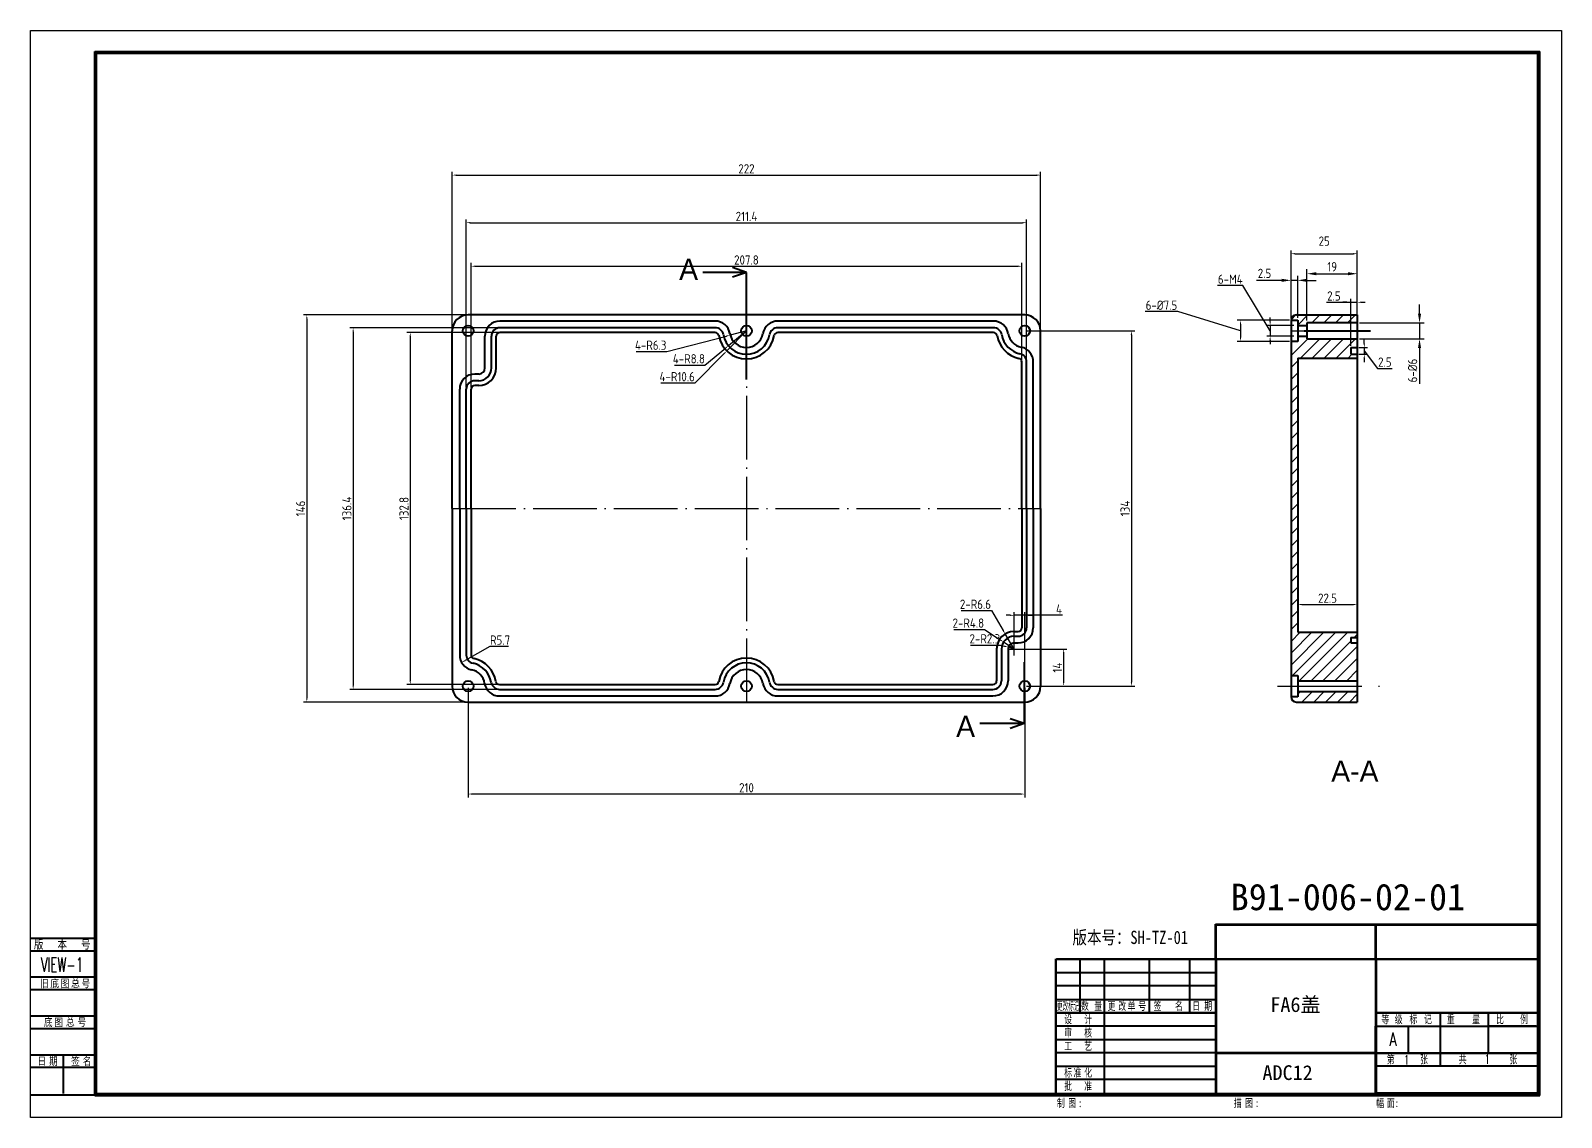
# Model space of a CAD drawing. Extents: x 1271 to 2769, y -829 to 446.
# Drawn here: x 1271 to 1849, y -26 to 384 of the extents above; entities that cross this region are included whole.
import ezdxf
from ezdxf.enums import TextEntityAlignment as Align

# ---------------------------------------------------------------- set-up
doc = ezdxf.new("R2010")
doc.units = 0
doc.linetypes.add('ACAD_ISO04W100', pattern=[30.5, 24, -3, 0.5, -3])
doc.linetypes.add('CENTER', pattern=[50.8, 31.75, -6.35, 6.35, -6.35])
doc.layers.get('0').update_dxf_attribs({"linetype": 'CONTINUOUS', "lineweight": 40})
doc.layers.get('Defpoints').update_dxf_attribs({"linetype": 'CONTINUOUS'})
for name, color, linetype in [('3', 1, 'CENTER'), ('5', 3, 'CONTINUOUS'), ('GEVACTIVE', 2, 'CONTINUOUS'), ('LAYER2', 1, 'ACAD_ISO04W100')]:
    doc.layers.add(name, color=color, linetype=linetype)
doc.styles.add('HZ', font='', dxfattribs={"width": 0.8, "height": 6})
doc.styles.add('ROMANC', font='romanc', dxfattribs={"width": 0.6, "height": 3})
doc.styles.add('ROMANT', font='romant', dxfattribs={"width": 0.8, "height": 5})
doc.styles.get("Standard").update_dxf_attribs({"font": 'gbenor.shx', "bigfont": 'gbcbig.shx'})
doc.styles.add('STYLE1', font='')
doc.styles.add('工程字', font='gbenor.shx', dxfattribs={"bigfont": 'gbcbig.shx'})
doc.styles.get('HZ').set_extended_font_data('SimSun')
doc.styles.get('STYLE1').set_extended_font_data('SimSun')
doc.dimstyles.new('GB-35', dxfattribs={"dimtxt": 3.5, "dimasz": 3.5, "dimexe": 1.75, "dimexo": 0.875, "dimgap": 0.875, "dimtad": 1, "dimdsep": 46, "dimtxsty": 'Standard', "dimcen": 3.5, "dimadec": 0, "dimazin": 0, "dimtfac": 0.7, "dimtmove": 0, "dimatfit": 3, "dimfxl": 1, "dimtzin": 0, "dimarcsym": 0})
doc.dimstyles.get("Standard").update_dxf_attribs({"dimtxt": 0.18, "dimasz": 0.18, "dimexe": 0.18, "dimexo": 0.0625, "dimgap": 0.09, "dimtad": 0, "dimtih": 1, "dimtoh": 1, "dimdec": 4, "dimzin": 0, "dimdsep": 46, "dimtxsty": 'Standard', "dimcen": 0.09, "dimadec": 0, "dimazin": 0, "dimtfac": 1, "dimtdec": 4, "dimtofl": 0, "dimtmove": 0, "dimatfit": 3, "dimfxl": 1, "dimtolj": 1, "dimtzin": 0, "dimarcsym": 0})

# ---------------------------------------------------------------- blocks, each defined once
blk = doc.blocks.new('*D1')
at = {"layer": '5', "color": 0, "lineweight": -2}
for p, q in [((1430.33, 271.26), (1430.33, 330.63)), ((1431.83, 329.38), (1650.83, 329.38)), ((1652.33, 271.26), (1652.33, 330.63))]:
    blk.add_line(p, q, dxfattribs=at)
at = {"layer": '5', "color": 0}
for points in [[(1431.83, 329.63), (1431.83, 329.13), (1430.33, 329.38)], [(1650.83, 329.63), (1650.83, 329.13), (1652.33, 329.38)]]:
    blk.add_solid(points, dxfattribs=at)
at = {"layer": 'Defpoints', "color": 0}
for p in [(1652.33, 329.38), (1430.33, 270.63), (1652.33, 270.63)]:
    blk.add_point(p, dxfattribs=at)
at = {"layer": '5', "color": 0, "insert": (1541.33, 331.75), "char_height": 3.5, "attachment_point": 5}
blk.add_mtext('\\A1;222', dxfattribs=at)
blk = doc.blocks.new('*D2')
at = {"layer": '5', "color": 0, "lineweight": -2}
for p, q in [((1435.63, 249.26), (1435.63, 312.68)), ((1647.03, 259.52), (1647.03, 312.68)), ((1437.13, 311.43), (1645.53, 311.43))]:
    blk.add_line(p, q, dxfattribs=at)
at = {"layer": '5', "color": 0}
for points in [[(1437.13, 311.68), (1437.13, 311.18), (1435.63, 311.43)], [(1645.53, 311.68), (1645.53, 311.18), (1647.03, 311.43)]]:
    blk.add_solid(points, dxfattribs=at)
at = {"layer": 'Defpoints', "color": 0}
for p in [(1647.03, 311.43), (1647.03, 258.9), (1435.63, 248.63)]:
    blk.add_point(p, dxfattribs=at)
at = {"layer": '5', "color": 0, "insert": (1541.33, 313.8), "char_height": 3.5, "attachment_point": 5}
blk.add_mtext('\\A1;211.4', dxfattribs=at)
blk = doc.blocks.new('*D3')
at = {"layer": '5', "color": 0, "lineweight": -2}
for p, q in [((1642.95, 150.63), (1662.26, 150.63)), ((1661.01, 149.13), (1661.01, 138.13)), ((1646.95, 136.63), (1662.26, 136.63))]:
    blk.add_line(p, q, dxfattribs=at)
at = {"layer": '5', "color": 0}
for points in [[(1660.76, 149.13), (1661.26, 149.13), (1661.01, 150.63)], [(1660.76, 138.13), (1661.26, 138.13), (1661.01, 136.63)]]:
    blk.add_solid(points, dxfattribs=at)
at = {"layer": 'Defpoints', "color": 0}
for p in [(1642.33, 150.63), (1646.33, 136.63), (1661.01, 136.63)]:
    blk.add_point(p, dxfattribs=at)
at = {"layer": '5', "color": 0, "insert": (1658.63, 143.63), "char_height": 3.5, "attachment_point": 5, "rotation": 90}
blk.add_mtext('\\A1;14', dxfattribs=at)
blk = doc.blocks.new('*D4')
at = {"layer": '5', "color": 0, "lineweight": -2}
for p, q in [((1640.83, 163.35), (1639.33, 163.35)), ((1642.33, 151.26), (1642.33, 164.6)), ((1646.33, 163.35), (1642.33, 163.35)), ((1646.33, 163.35), (1642.33, 163.35)), ((1646.33, 137.26), (1646.33, 164.6)), ((1660.61, 163.35), (1646.33, 163.35)), ((1647.83, 163.35), (1649.33, 163.35))]:
    blk.add_line(p, q, dxfattribs=at)
at = {"layer": '5', "color": 0}
for points in [[(1640.83, 163.6), (1640.83, 163.1), (1642.33, 163.35)], [(1647.83, 163.6), (1647.83, 163.1), (1646.33, 163.35)]]:
    blk.add_solid(points, dxfattribs=at)
at = {"layer": 'Defpoints', "color": 0}
for p in [(1642.33, 163.35), (1642.33, 150.63), (1646.33, 136.63)]:
    blk.add_point(p, dxfattribs=at)
at = {"layer": '5', "color": 0, "insert": (1659.25, 165.73), "char_height": 3.5, "attachment_point": 5}
blk.add_mtext('\\A1;4', dxfattribs=at)
blk = doc.blocks.new('*D5')
at = {"layer": '5', "color": 0, "lineweight": -2}
for p, q in [((1646.95, 270.63), (1687.82, 270.63)), ((1686.57, 269.13), (1686.57, 138.13)), ((1646.95, 136.63), (1687.82, 136.63))]:
    blk.add_line(p, q, dxfattribs=at)
at = {"layer": '5', "color": 0}
for points in [[(1686.32, 269.13), (1686.82, 269.13), (1686.57, 270.63)], [(1686.32, 138.13), (1686.82, 138.13), (1686.57, 136.63)]]:
    blk.add_solid(points, dxfattribs=at)
at = {"layer": 'Defpoints', "color": 0}
for p in [(1646.33, 270.63), (1646.33, 136.63), (1686.57, 136.63)]:
    blk.add_point(p, dxfattribs=at)
at = {"layer": '5', "color": 0, "insert": (1684.19, 203.63), "char_height": 3.5, "attachment_point": 5, "rotation": 90}
blk.add_mtext('\\A1;134', dxfattribs=at)
blk = doc.blocks.new('*D6')
at = {"layer": '5', "color": 0, "lineweight": -2}
for p, q in [((1447.7, 271.83), (1391.68, 271.83)), ((1392.93, 270.33), (1392.93, 136.93)), ((1447.53, 135.43), (1391.68, 135.43))]:
    blk.add_line(p, q, dxfattribs=at)
at = {"layer": '5', "color": 0}
for points in [[(1392.68, 270.33), (1393.18, 270.33), (1392.93, 271.83)], [(1392.68, 136.93), (1393.18, 136.93), (1392.93, 135.43)]]:
    blk.add_solid(points, dxfattribs=at)
at = {"layer": 'Defpoints', "color": 0}
for p in [(1448.33, 271.83), (1392.93, 135.43), (1448.16, 135.43)]:
    blk.add_point(p, dxfattribs=at)
at = {"layer": '5', "color": 0, "insert": (1390.56, 203.63), "char_height": 3.5, "attachment_point": 5, "rotation": 90}
blk.add_mtext('\\A1;136.4', dxfattribs=at)
blk = doc.blocks.new('*D7')
at = {"layer": '5', "color": 0, "lineweight": -2}
for p, q in [((1447.7, 270.03), (1413.23, 270.03)), ((1414.48, 268.53), (1414.48, 138.73)), ((1447.53, 137.23), (1413.23, 137.23))]:
    blk.add_line(p, q, dxfattribs=at)
at = {"layer": '5', "color": 0}
for points in [[(1414.23, 268.53), (1414.73, 268.53), (1414.48, 270.03)], [(1414.23, 138.73), (1414.73, 138.73), (1414.48, 137.23)]]:
    blk.add_solid(points, dxfattribs=at)
at = {"layer": 'Defpoints', "color": 0}
for p in [(1448.33, 270.03), (1414.48, 137.23), (1448.16, 137.23)]:
    blk.add_point(p, dxfattribs=at)
at = {"layer": '5', "color": 0, "insert": (1412.11, 203.63), "char_height": 3.5, "attachment_point": 5, "rotation": 90}
blk.add_mtext('\\A1;132.8', dxfattribs=at)
blk = doc.blocks.new('*D8')
at = {"layer": '5', "color": 0, "lineweight": -2}
for p, q in [((1435.7, 276.63), (1374.21, 276.63)), ((1375.46, 275.13), (1375.46, 132.13)), ((1435.7, 130.63), (1374.21, 130.63))]:
    blk.add_line(p, q, dxfattribs=at)
at = {"layer": '5', "color": 0}
for points in [[(1375.21, 275.13), (1375.71, 275.13), (1375.46, 276.63)], [(1375.21, 132.13), (1375.71, 132.13), (1375.46, 130.63)]]:
    blk.add_solid(points, dxfattribs=at)
at = {"layer": 'Defpoints', "color": 0}
for p in [(1436.33, 276.63), (1375.46, 130.63), (1436.33, 130.63)]:
    blk.add_point(p, dxfattribs=at)
at = {"layer": '5', "color": 0, "insert": (1373.09, 203.63), "char_height": 3.5, "attachment_point": 5, "rotation": 90}
blk.add_mtext('\\A1;146', dxfattribs=at)
blk = doc.blocks.new('*D9')
at = {"layer": '5', "color": 0, "lineweight": -2}
for p, q in [((1622.37, 165.14), (1633.72, 165.14)), ((1633.72, 165.14), (1638.19, 157.6)), ((1642.33, 150.63), (1638.96, 156.31))]:
    blk.add_line(p, q, dxfattribs=at)
at = {"layer": '5', "color": 0}
blk.add_solid([(1638.41, 157.73), (1637.98, 157.47), (1638.96, 156.31)], dxfattribs=at)
at = {"layer": 'Defpoints', "color": 0}
for p in [(1638.96, 156.31), (1642.33, 150.63)]:
    blk.add_point(p, dxfattribs=at)
at = {"layer": '5', "color": 0, "insert": (1627.73, 167.52), "char_height": 3.5, "attachment_point": 5}
blk.add_mtext('\\A1;2-R6.6', dxfattribs=at)
blk = doc.blocks.new('*D10')
at = {"layer": '5', "color": 0, "lineweight": -2}
for p, q in [((1436.33, 136.01), (1436.33, 94.69)), ((1646.33, 136.01), (1646.33, 94.69)), ((1644.83, 95.94), (1437.83, 95.94))]:
    blk.add_line(p, q, dxfattribs=at)
at = {"layer": '5', "color": 0}
for points in [[(1437.83, 96.19), (1437.83, 95.69), (1436.33, 95.94)], [(1644.83, 96.19), (1644.83, 95.69), (1646.33, 95.94)]]:
    blk.add_solid(points, dxfattribs=at)
at = {"layer": 'Defpoints', "color": 0}
for p in [(1436.33, 136.63), (1646.33, 136.63), (1436.33, 95.94)]:
    blk.add_point(p, dxfattribs=at)
at = {"layer": '5', "color": 0, "insert": (1541.33, 98.31), "char_height": 3.5, "attachment_point": 5}
blk.add_mtext('\\A1;210', dxfattribs=at)
blk = doc.blocks.new('*D11')
at = {"layer": '5', "color": 0, "lineweight": -2}
for p, q in [((1444.53, 151.64), (1435.18, 146.28)), ((1451.58, 151.64), (1444.53, 151.64))]:
    blk.add_line(p, q, dxfattribs=at)
at = {"layer": '5', "color": 0}
blk.add_solid([(1435.06, 146.5), (1435.31, 146.07), (1433.88, 145.54)], dxfattribs=at)
at = {"layer": 'Defpoints', "color": 0}
for p in [(1433.88, 145.54), (1438.83, 148.37)]:
    blk.add_point(p, dxfattribs=at)
at = {"layer": '5', "color": 0, "insert": (1448.37, 154.01), "char_height": 3.5, "attachment_point": 5}
blk.add_mtext('\\A1;R5.7', dxfattribs=at)
blk = doc.blocks.new('*D12')
at = {"layer": '5', "color": 0, "lineweight": -2}
for p, q in [((1625.92, 152.12), (1637.24, 152.12)), ((1637.24, 152.12), (1638.68, 151.7)), ((1642.33, 150.63), (1640.12, 151.28))]:
    blk.add_line(p, q, dxfattribs=at)
at = {"layer": '5', "color": 0}
blk.add_solid([(1638.75, 151.94), (1638.61, 151.46), (1640.12, 151.28)], dxfattribs=at)
at = {"layer": 'Defpoints', "color": 0}
for p in [(1640.12, 151.28), (1642.33, 150.63)]:
    blk.add_point(p, dxfattribs=at)
at = {"layer": '5', "color": 0, "insert": (1631.27, 154.49), "char_height": 3.5, "attachment_point": 5}
blk.add_mtext('\\A1;2-R2.3', dxfattribs=at)
blk = doc.blocks.new('*D13')
at = {"layer": '5', "color": 0, "lineweight": -2}
for p, q in [((1619.61, 158.03), (1631.1, 158.03)), ((1631.1, 158.03), (1637.07, 154.1)), ((1642.33, 150.63), (1638.32, 153.27))]:
    blk.add_line(p, q, dxfattribs=at)
at = {"layer": '5', "color": 0}
blk.add_solid([(1637.2, 154.31), (1636.93, 153.89), (1638.32, 153.27)], dxfattribs=at)
at = {"layer": 'Defpoints', "color": 0}
for p in [(1638.32, 153.27), (1642.33, 150.63)]:
    blk.add_point(p, dxfattribs=at)
at = {"layer": '5', "color": 0, "insert": (1625.04, 160.41), "char_height": 3.5, "attachment_point": 5}
blk.add_mtext('\\A1;2-R4.8', dxfattribs=at)
blk = doc.blocks.new('*D14')
at = {"layer": '5', "color": 0, "lineweight": -2}
for p, q in [((1511.27, 262.85), (1533.78, 268.68)), ((1541.33, 270.63), (1535.23, 269.05)), ((1499.74, 262.85), (1511.27, 262.85))]:
    blk.add_line(p, q, dxfattribs=at)
at = {"layer": '5', "color": 0}
blk.add_solid([(1533.71, 268.92), (1533.84, 268.43), (1535.23, 269.05)], dxfattribs=at)
at = {"layer": 'Defpoints', "color": 0}
for p in [(1535.23, 269.05), (1541.33, 270.63)]:
    blk.add_point(p, dxfattribs=at)
at = {"layer": '5', "color": 0, "insert": (1505.19, 265.22), "char_height": 3.5, "attachment_point": 5}
blk.add_mtext('\\A1;4-R6.3', dxfattribs=at)
blk = doc.blocks.new('*D15')
at = {"layer": '5', "color": 0, "lineweight": -2}
for p, q in [((1541.33, 270.63), (1534.53, 265.05)), ((1525.62, 257.72), (1533.37, 264.09)), ((1514.2, 257.72), (1525.62, 257.72))]:
    blk.add_line(p, q, dxfattribs=at)
at = {"layer": '5', "color": 0}
blk.add_solid([(1533.21, 264.29), (1533.53, 263.9), (1534.53, 265.05)], dxfattribs=at)
at = {"layer": 'Defpoints', "color": 0}
for p in [(1541.33, 270.63), (1534.53, 265.05)]:
    blk.add_point(p, dxfattribs=at)
at = {"layer": '5', "color": 0, "insert": (1519.6, 260.1), "char_height": 3.5, "attachment_point": 5}
blk.add_mtext('\\A1;4-R8.8', dxfattribs=at)
blk = doc.blocks.new('*D16')
at = {"layer": '5', "color": 0, "lineweight": -2}
for p, q in [((1541.33, 270.63), (1533.9, 263.07)), ((1522.01, 250.97), (1532.85, 262)), ((1508.99, 250.97), (1522.01, 250.97))]:
    blk.add_line(p, q, dxfattribs=at)
at = {"layer": '5', "color": 0}
blk.add_solid([(1532.67, 262.18), (1533.03, 261.83), (1533.9, 263.07)], dxfattribs=at)
at = {"layer": 'Defpoints', "color": 0}
for p in [(1541.33, 270.63), (1533.9, 263.07)]:
    blk.add_point(p, dxfattribs=at)
at = {"layer": '5', "color": 0, "insert": (1515.19, 253.35), "char_height": 3.5, "attachment_point": 5}
blk.add_mtext('\\A1;4-R10.6', dxfattribs=at)
blk = doc.blocks.new('*D17')
at = {"layer": '5', "color": 0, "lineweight": -2}
for p, q in [((1437.43, 249.26), (1437.43, 296.25)), ((1438.93, 295), (1643.73, 295)), ((1645.23, 259.52), (1645.23, 296.25))]:
    blk.add_line(p, q, dxfattribs=at)
at = {"layer": '5', "color": 0}
for points in [[(1438.93, 295.25), (1438.93, 294.75), (1437.43, 295)], [(1643.73, 295.25), (1643.73, 294.75), (1645.23, 295)]]:
    blk.add_solid(points, dxfattribs=at)
at = {"layer": 'Defpoints', "color": 0}
for p in [(1645.23, 295), (1645.23, 258.9), (1437.43, 248.63)]:
    blk.add_point(p, dxfattribs=at)
at = {"layer": '5', "color": 0, "insert": (1541.33, 297.37), "char_height": 3.5, "attachment_point": 5}
blk.add_mtext('\\A1;207.8', dxfattribs=at)
blk = doc.blocks.new('*D18')
at = {"layer": '5', "color": 0, "lineweight": -2}
for p, q in [((1749.31, 157.56), (1749.31, 168.68)), ((1771.81, 157.56), (1771.81, 168.68)), ((1750.81, 167.43), (1770.31, 167.43))]:
    blk.add_line(p, q, dxfattribs=at)
at = {"layer": '5', "color": 0}
for points in [[(1750.81, 167.68), (1750.81, 167.18), (1749.31, 167.43)], [(1770.31, 167.68), (1770.31, 167.18), (1771.81, 167.43)]]:
    blk.add_solid(points, dxfattribs=at)
at = {"layer": 'Defpoints', "color": 0}
for p in [(1771.81, 167.43), (1749.31, 156.93), (1771.81, 156.93)]:
    blk.add_point(p, dxfattribs=at)
at = {"layer": '5', "color": 0, "insert": (1760.56, 169.81), "char_height": 3.5, "attachment_point": 5}
blk.add_mtext('\\A1;22.5', dxfattribs=at)
blk = doc.blocks.new('*D19')
at = {"layer": '5', "color": 0, "lineweight": -2}
for p, q in [((1746.81, 275.26), (1746.81, 300.98)), ((1771.81, 273.26), (1771.81, 300.98)), ((1748.31, 299.73), (1770.31, 299.73))]:
    blk.add_line(p, q, dxfattribs=at)
at = {"layer": '5', "color": 0}
for points in [[(1748.31, 299.98), (1748.31, 299.48), (1746.81, 299.73)], [(1770.31, 299.98), (1770.31, 299.48), (1771.81, 299.73)]]:
    blk.add_solid(points, dxfattribs=at)
at = {"layer": 'Defpoints', "color": 0}
for p in [(1771.81, 299.73), (1746.81, 274.63), (1771.81, 272.63)]:
    blk.add_point(p, dxfattribs=at)
at = {"layer": '5', "color": 0, "insert": (1759.31, 304.49), "char_height": 3.5, "attachment_point": 5}
blk.add_mtext('\\A1;25', dxfattribs=at)
blk = doc.blocks.new('*D20')
at = {"layer": '5', "color": 0, "lineweight": -2}
for p, q in [((1704.08, 277.94), (1691.74, 277.94)), ((1727.75, 270.63), (1704.08, 277.94)), ((1746.18, 274.63), (1726.5, 274.63)), ((1727.75, 273.13), (1727.75, 268.13)), ((1746.18, 266.63), (1726.5, 266.63))]:
    blk.add_line(p, q, dxfattribs=at)
at = {"layer": '5', "color": 0}
for points in [[(1727.5, 273.13), (1728, 273.13), (1727.75, 274.63)], [(1727.5, 268.13), (1728, 268.13), (1727.75, 266.63)]]:
    blk.add_solid(points, dxfattribs=at)
at = {"layer": 'Defpoints', "color": 0}
for p in [(1746.81, 274.63), (1727.75, 266.63), (1746.81, 266.63)]:
    blk.add_point(p, dxfattribs=at)
at = {"layer": '5', "color": 0, "insert": (1697.91, 280.31), "char_height": 3.5, "attachment_point": 5}
blk.add_mtext('\\A1;6-%%C7.5', dxfattribs=at)
blk = doc.blocks.new('*D21')
at = {"layer": '5', "color": 0, "lineweight": -2}
for p, q in [((1728.66, 287.74), (1719.07, 287.74)), ((1738.91, 270.62), (1728.66, 287.74)), ((1747.8, 272.63), (1737.66, 272.63)), ((1738.91, 274.13), (1738.91, 275.63)), ((1738.91, 272.63), (1738.91, 268.6)), ((1738.91, 272.63), (1738.91, 268.6)), ((1747.8, 268.6), (1737.66, 268.6)), ((1738.91, 267.1), (1738.91, 265.6))]:
    blk.add_line(p, q, dxfattribs=at)
at = {"layer": '5', "color": 0}
for points in [[(1738.66, 274.13), (1739.16, 274.13), (1738.91, 272.63)], [(1738.66, 267.1), (1739.16, 267.1), (1738.91, 268.6)]]:
    blk.add_solid(points, dxfattribs=at)
at = {"layer": 'Defpoints', "color": 0}
for p in [(1748.43, 272.63), (1738.91, 268.6), (1748.43, 268.6)]:
    blk.add_point(p, dxfattribs=at)
at = {"layer": '5', "color": 0, "insert": (1723.87, 290.12), "char_height": 3.5, "attachment_point": 5}
blk.add_mtext('\\A1;6-M4', dxfattribs=at)
blk = doc.blocks.new('*D22')
at = {"layer": '5', "color": 0, "lineweight": -2}
for p, q in [((1760.21, 281.42), (1769.31, 281.42)), ((1767.81, 281.42), (1766.31, 281.42)), ((1769.31, 264.96), (1769.31, 282.67)), ((1769.31, 281.42), (1771.81, 281.42)), ((1769.31, 281.42), (1771.81, 281.42)), ((1771.81, 277.26), (1771.81, 282.67)), ((1773.31, 281.42), (1774.81, 281.42))]:
    blk.add_line(p, q, dxfattribs=at)
at = {"layer": '5', "color": 0}
for points in [[(1767.81, 281.67), (1767.81, 281.17), (1769.31, 281.42)], [(1773.31, 281.67), (1773.31, 281.17), (1771.81, 281.42)]]:
    blk.add_solid(points, dxfattribs=at)
at = {"layer": 'Defpoints', "color": 0}
for p in [(1771.81, 281.42), (1771.81, 276.63), (1769.31, 264.33)]:
    blk.add_point(p, dxfattribs=at)
at = {"layer": '5', "color": 0, "insert": (1762.97, 283.8), "char_height": 3.5, "attachment_point": 5}
blk.add_mtext('\\A1;2.5', dxfattribs=at)
blk = doc.blocks.new('*D23')
at = {"layer": '5', "color": 0, "lineweight": -2}
for p, q in [((1774.43, 265.83), (1774.43, 267.33)), ((1772.43, 264.33), (1775.68, 264.33)), ((1772.43, 261.83), (1775.68, 261.83)), ((1774.43, 264.33), (1774.43, 261.83)), ((1774.43, 264.33), (1774.43, 261.83)), ((1774.43, 263.08), (1779.43, 256.47)), ((1774.43, 260.33), (1774.43, 258.83)), ((1779.43, 256.47), (1784.96, 256.47))]:
    blk.add_line(p, q, dxfattribs=at)
at = {"layer": '5', "color": 0}
for points in [[(1774.18, 265.83), (1774.68, 265.83), (1774.43, 264.33)], [(1774.18, 260.33), (1774.68, 260.33), (1774.43, 261.83)]]:
    blk.add_solid(points, dxfattribs=at)
at = {"layer": 'Defpoints', "color": 0}
for p in [(1771.81, 264.33), (1771.81, 261.83), (1774.43, 261.83)]:
    blk.add_point(p, dxfattribs=at)
at = {"layer": '5', "color": 0, "insert": (1782.2, 258.85), "char_height": 3.5, "attachment_point": 5}
blk.add_mtext('\\A1;2.5', dxfattribs=at)
blk = doc.blocks.new('*D55')
at = {"color": 0, "lineweight": -2}
for p, q in [((1743.31, 289.69), (1733.78, 289.69)), ((1746.81, 281.48), (1746.81, 291.44)), ((1749.31, 289.69), (1746.81, 289.69)), ((1749.31, 275.51), (1749.31, 291.44)), ((1752.81, 289.69), (1756.31, 289.69))]:
    blk.add_line(p, q, dxfattribs=at)
at = {"color": 0}
for points in [[(1743.31, 290.28), (1743.31, 289.11), (1746.81, 289.69)], [(1752.81, 290.28), (1752.81, 289.11), (1749.31, 289.69)]]:
    blk.add_solid(points, dxfattribs=at)
at = {"layer": 'Defpoints', "color": 0}
for p in [(1746.81, 289.69), (1746.81, 280.61), (1749.31, 274.63)]:
    blk.add_point(p, dxfattribs=at)
at = {"color": 0, "insert": (1736.79, 292.32), "char_height": 3.5, "attachment_point": 5}
blk.add_mtext('2.5', dxfattribs=at)
blk = doc.blocks.new('*D56')
at = {"color": 0, "lineweight": -2}
for p, q in [((1752.81, 274.51), (1752.81, 293.94)), ((1756.31, 292.19), (1768.31, 292.19)), ((1771.81, 285.39), (1771.81, 293.94))]:
    blk.add_line(p, q, dxfattribs=at)
at = {"color": 0}
for points in [[(1756.31, 292.77), (1756.31, 291.61), (1752.81, 292.19)], [(1768.31, 292.77), (1768.31, 291.61), (1771.81, 292.19)]]:
    blk.add_solid(points, dxfattribs=at)
at = {"layer": 'Defpoints', "color": 0}
for p in [(1771.81, 292.19), (1771.81, 284.52), (1752.81, 273.63)]:
    blk.add_point(p, dxfattribs=at)
at = {"color": 0, "insert": (1762.31, 294.81), "char_height": 3.5, "attachment_point": 5}
blk.add_mtext('19', dxfattribs=at)
blk = doc.blocks.new('*D57')
at = {"color": 0, "lineweight": -2}
for p, q in [((1795.28, 277.13), (1795.28, 280.63)), ((1772.68, 273.63), (1797.03, 273.63)), ((1795.28, 273.63), (1795.28, 267.63)), ((1772.68, 267.63), (1797.03, 267.63)), ((1795.28, 264.13), (1795.28, 250.69))]:
    blk.add_line(p, q, dxfattribs=at)
at = {"color": 0}
for points in [[(1794.7, 277.13), (1795.87, 277.13), (1795.28, 273.63)], [(1794.7, 264.13), (1795.87, 264.13), (1795.28, 267.63)]]:
    blk.add_solid(points, dxfattribs=at)
at = {"layer": 'Defpoints', "color": 0}
for p in [(1771.81, 273.63), (1771.81, 267.63), (1795.28, 267.63)]:
    blk.add_point(p, dxfattribs=at)
at = {"color": 0, "insert": (1792.66, 255.66), "char_height": 3.5, "attachment_point": 5, "rotation": 90}
blk.add_mtext('6-%%C6', dxfattribs=at)

msp = doc.modelspace()

# ---------------------------------------------------------------- linework, layer by layer
at = {"linetype": 'Continuous'}
for p, q in [((1295.42416, -17.70224), (1295.42416, 376.05511)), ((1295.42416, 376.05511), (1840.62664, 376.05511)), ((1295.66843, -17.45797), (1295.66843, 375.81084)), ((1295.66843, 375.81084), (1840.38238, 375.81084)), ((1295.9127, -17.2137), (1295.9127, 375.56658)), ((1295.9127, 375.56658), (1840.13811, 375.56658)), ((1840.13811, -17.2137), (1840.13811, 375.56658)), ((1840.38238, -17.45797), (1840.38238, 375.81084)), ((1840.62664, -17.70224), (1840.62664, 376.05511)), ((1296.15696, -16.96944), (1296.15696, 375.32231)), ((1296.15696, 375.32231), (1839.89384, 375.32231)), ((1839.89384, -16.96944), (1839.89384, 375.32231)), ((1718.27999, 46.90615), (1839.89384, 46.90615)), ((1718.27999, 33.82045), (1718.27999, 46.90615)), ((1718.53164, 46.6545), (1839.82598, 46.6545)), ((1718.53164, 33.82045), (1718.53164, 46.6545)), ((1778.68776, 33.60708), (1778.68776, 46.69278)), ((1778.93941, 33.60708), (1778.93941, 46.69278)), ((1271.2418, 41.60257), (1295.78605, 41.60257)), ((1271.35951, 41.60257), (1295.78605, 41.60257)), ((1295.78605, 36.71726), (1271.2418, 36.71726)), ((1658.02715, -16.96944), (1658.02715, 33.79755)), ((1658.17276, 33.60708), (1839.82593, 33.60708)), ((1658.17276, -16.96944), (1658.17276, 33.48126)), ((1658.2788, 33.81919), (1839.82598, 33.81919)), ((1667.23026, 13.47931), (1667.23026, 33.60708)), ((1676.28776, 33.60708), (1676.28776, -16.96944)), ((1676.28776, 33.60708), (1676.28776, 13.47931)), ((1693.39637, 13.47931), (1693.39637, 33.60708)), ((1708.4922, 33.60708), (1708.4922, 13.47931)), ((1718.55609, 33.60708), (1708.4922, 33.60708)), ((1718.30444, 33.60708), (1718.30444, -16.96944)), ((1718.55609, 33.60708), (1718.55609, -16.96944)), ((1839.82593, 33.60708), (1719.05928, 33.60708)), ((1719.05928, 33.60708), (1739.18705, 33.60708)), ((1778.68776, 33.60708), (1778.68776, -16.96944)), ((1778.93941, 33.60708), (1778.93941, -16.71235)), ((1271.35951, 26.94665), (1295.78605, 26.94665)), ((1271.35951, 26.94665), (1295.78605, 26.94665)), ((1271.35951, 26.94665), (1295.78605, 26.94665)), ((1658.17276, 28.57514), (1718.55609, 28.57514)), ((1718.55609, 23.5432), (1658.17276, 23.5432)), ((1295.78605, 22.06134), (1271.35951, 22.06134)), ((1658.17276, 18.51125), (1718.55609, 18.51125)), ((1271.35951, 12.29073), (1295.78605, 12.29073)), ((1718.55609, 13.47931), (1658.17276, 13.47931)), ((1658.17276, 13.47931), (1718.55609, 13.47931)), ((1658.2788, 13.46314), (1718.2362, 13.46314)), ((1676.28776, 13.47931), (1667.23026, 13.47931)), ((1839.82598, 13.47931), (1778.93941, 13.47931)), ((1779.08318, 13.46314), (1839.82598, 13.46314)), ((1803.09274, 13.46314), (1803.09274, -6.64847)), ((1821.20773, 13.47931), (1821.20773, -1.61652)), ((1295.78605, 7.40542), (1271.35951, 7.40542)), ((1718.55609, 8.44737), (1658.17276, 8.44737)), ((1778.68776, -16.71235), (1778.68776, 8.44737)), ((1778.68776, -16.71235), (1778.68776, 8.44737)), ((1778.93941, 8.44737), (1839.82598, 8.44737)), ((1778.93941, -16.71235), (1778.93941, 8.44737)), ((1778.93941, -16.71235), (1778.93941, 8.44737)), ((1791.01607, 8.44737), (1791.01607, -1.61652)), ((1839.32273, 8.44737), (1821.20773, 8.44737)), ((1658.17276, 3.41542), (1718.55609, 3.41542)), ((1658.17276, -1.61652), (1658.17276, 3.41542)), ((1271.35951, -2.3652), (1295.78605, -2.3652)), ((1271.35951, -2.3652), (1283.57278, -2.3652)), ((1283.57278, -2.3652), (1283.57278, -17.02112)), ((1718.55609, -1.61652), (1658.17276, -1.61652)), ((1778.93941, -1.61652), (1718.55609, -1.61652)), ((1778.93941, -1.61652), (1718.55609, -1.61652)), ((1839.82598, -1.86817), (1718.55609, -1.86817)), ((1778.93941, -1.61652), (1839.82598, -1.61652)), ((1295.78605, -7.2505), (1271.35951, -7.2505)), ((1658.17276, -6.64847), (1718.55609, -6.64847)), ((1658.17276, -11.68041), (1658.17276, -6.64847)), ((1839.82598, -6.64847), (1778.93941, -6.64847)), ((1295.9127, -17.2137), (1840.13811, -17.2137)), ((1296.15696, -16.96944), (1839.89384, -16.96944)), ((1718.55609, -11.68041), (1658.17276, -11.68041)), ((1271.48606, -17.45797), (1840.38238, -17.45797)), ((1295.42416, -17.70224), (1840.62664, -17.70224))]:
    msp.add_line(p, q, dxfattribs=at)
for p, q in [((1541.32777, 292.70458), (1524.92167, 292.70458)), ((1541.32777, 292.70458), (1536.03783, 294.53878)), ((1541.32777, 292.70458), (1536.03783, 290.87037)), ((1541.32777, 252.26715), (1541.32777, 292.70458)), ((1646.32777, 276.6323), (1436.32777, 276.6323)), ((1529.49561, 274.3323), (1448.32777, 274.3323)), ((1529.49561, 271.8323), (1448.32777, 271.8323)), ((1634.49561, 274.3323), (1553.15993, 274.3323)), ((1634.49561, 271.8323), (1553.15993, 271.8323)), ((1746.80849, 274.6323), (1746.80849, 132.6323)), ((1746.80849, 274.6323), (1749.30849, 274.6323)), ((1748.80849, 276.6323), (1771.80849, 276.6323)), ((1749.30849, 274.6323), (1749.30849, 266.6323)), ((1749.30849, 272.6323), (1752.80849, 272.6323)), ((1771.80849, 273.6323), (1752.80849, 273.6323)), ((1752.80849, 273.6323), (1752.80849, 267.6323)), ((1771.80849, 276.6323), (1771.80849, 264.3323)), ((1430.32777, 203.6323), (1430.32777, 270.6323)), ((1442.62777, 256.6323), (1442.62777, 268.6323)), ((1445.12777, 256.6323), (1445.12777, 268.6323)), ((1446.92777, 256.6323), (1446.92777, 268.6323)), ((1529.49561, 270.0323), (1448.32777, 270.0323)), ((1634.49561, 270.0323), (1553.15993, 270.0323)), ((1652.32777, 203.6323), (1652.32777, 270.6323)), ((1749.30849, 266.6323), (1746.80849, 266.6323)), ((1749.30849, 268.6323), (1752.80849, 268.6323)), ((1751.80849, 270.6323), (1776.71503, 270.6323)), ((1752.80849, 267.6323), (1771.80849, 267.6323)), ((1749.30849, 260.3323), (1749.30849, 156.9323)), ((1749.30849, 260.3323), (1771.80849, 260.3323)), ((1769.30849, 264.3323), (1769.30849, 261.8323)), ((1769.30849, 264.3323), (1771.80849, 264.3323)), ((1769.30849, 261.8323), (1771.80849, 261.8323)), ((1771.80849, 264.3323), (1771.80849, 154.9323)), ((1440.32777, 254.3323), (1438.82777, 254.3323)), ((1645.22777, 203.6323), (1645.22777, 258.8956)), ((1647.02777, 203.6323), (1647.02777, 258.8956)), ((1649.52777, 203.6323), (1649.52777, 258.8956)), ((1433.12777, 203.6323), (1433.12777, 248.6323)), ((1435.62777, 203.6323), (1435.62777, 248.6323)), ((1437.42777, 203.6323), (1437.42777, 248.6323)), ((1440.32777, 251.8323), (1438.82777, 251.8323)), ((1440.32777, 250.0323), (1438.82777, 250.0323)), ((1430.32777, 203.6323), (1430.32777, 136.6323)), ((1433.12777, 203.6323), (1433.12777, 148.36899)), ((1435.62777, 203.6323), (1435.62777, 148.36899)), ((1437.42777, 203.6323), (1437.42777, 148.36899)), ((1541.32777, 203.6323), (1541.32777, 203.6323)), ((1541.32777, 203.6323), (1541.32777, 203.6323)), ((1645.22777, 203.6323), (1645.22777, 158.6323)), ((1647.02777, 203.6323), (1647.02777, 158.6323)), ((1649.52777, 203.6323), (1649.52777, 158.6323)), ((1652.32777, 203.6323), (1652.32777, 136.6323)), ((1642.32777, 157.2323), (1643.82777, 157.2323)), ((1749.30849, 156.9323), (1771.80849, 156.9323)), ((1635.72777, 150.6323), (1635.72777, 138.6323)), ((1637.52777, 150.6323), (1637.52777, 138.6323)), ((1640.02777, 150.6323), (1640.02777, 138.6323)), ((1642.32777, 155.4323), (1643.82777, 155.4323)), ((1642.32777, 152.9323), (1643.82777, 152.9323)), ((1769.30849, 154.9323), (1771.80849, 154.9323)), ((1769.30849, 154.9323), (1769.30849, 152.9323)), ((1769.30849, 152.9323), (1771.80849, 152.9323)), ((1771.80849, 154.9323), (1771.80849, 130.6323)), ((1646.12572, 145.6323), (1646.12572, 122.50792)), ((1746.80849, 140.6323), (1749.30849, 140.6323)), ((1749.30849, 140.6323), (1749.30849, 132.6323)), ((1749.30849, 138.6323), (1771.80849, 138.6323)), ((1448.15993, 137.2323), (1529.49561, 137.2323)), ((1448.15993, 135.4323), (1529.49561, 135.4323)), ((1448.15993, 132.9323), (1529.49561, 132.9323)), ((1553.15993, 137.2323), (1634.32777, 137.2323)), ((1553.15993, 135.4323), (1634.32777, 135.4323)), ((1553.15993, 132.9323), (1634.32777, 132.9323)), ((1749.30849, 134.6323), (1771.80849, 134.6323)), ((1436.32777, 130.6323), (1646.32777, 130.6323)), ((1749.30849, 132.6323), (1746.80849, 132.6323)), ((1748.80849, 130.6323), (1771.80849, 130.6323)), ((1646.12572, 122.50792), (1629.33964, 122.50792)), ((1646.12572, 122.50792), (1640.83578, 124.34212)), ((1646.12572, 122.50792), (1640.83578, 120.67371)), ((1839.82598, 46.6545), (1839.82598, -16.71235)), ((1778.93941, -16.71235), (1839.82598, -16.71235))]:
    msp.add_line(p, q)
for centre in [(1436.32777, 270.6323), (1541.32777, 270.6323), (1646.32777, 270.6323), (1436.32777, 136.6323), (1541.32777, 136.6323), (1646.32777, 136.6323)]:
    msp.add_circle(centre, 2)
for centre, radius, start, end in [((1436.32777, 270.6323), 6, 90, 180), ((1448.32777, 268.6323), 5.7, 90, 180), ((1448.32777, 268.6323), 3.2, 90, 180), ((1529.49561, 268.6323), 5.7, 9.59406823, 90), ((1529.49561, 268.6323), 3.2, 9.59406823, 90), ((1553.15993, 268.6323), 5.7, 90, 170.40593177), ((1553.15993, 268.6323), 3.2, 90, 170.40593177), ((1634.49561, 268.6323), 5.7, 9.59406823, 90), ((1634.49561, 268.6323), 5.7, 9.59406823, 90), ((1634.49561, 268.6323), 3.2, 9.59406823, 90), ((1646.32777, 270.6323), 6, 0, 90), ((1748.80849, 274.6323), 2, 90, 180), ((1448.32777, 268.6323), 1.4, 90, 180), ((1529.49561, 268.6323), 1.4, 9.59406823, 90), ((1541.32777, 270.6323), 10.6, 189.59406823, 350.40593177), ((1541.32777, 270.6323), 8.8, 189.59406823, 350.40593177), ((1541.32777, 270.6323), 6.3, 189.59406823, 350.40593177), ((1553.15993, 268.6323), 1.4, 90, 170.40593177), ((1634.49561, 268.6323), 1.4, 9.59406823, 90), ((1646.32777, 270.6323), 10.6, 189.59406823, 257.97530082), ((1646.32777, 270.6323), 8.8, 189.59406823, 257.97530082), ((1646.32777, 270.6323), 6.3, 189.59406823, 257.97530082), ((1643.82777, 258.8956), 1.4, 0, 77.97530082), ((1643.82777, 258.8956), 3.2, 0, 77.97530082), ((1643.82777, 258.8956), 5.7, 0, 77.97530082), ((1438.82777, 248.6323), 5.7, 90, 180), ((1440.32777, 256.6323), 6.6, 270, 0), ((1440.32777, 256.6323), 4.8, 270, 0), ((1440.32777, 256.6323), 2.3, 270, 0), ((1438.82777, 248.6323), 3.2, 90, 180), ((1438.82777, 248.6323), 1.4, 90, 180), ((1642.32777, 150.6323), 6.6, 90, 180), ((1643.82777, 158.6323), 3.2, 270, 0), ((1643.82777, 158.6323), 5.7, 270, 0), ((1643.82777, 158.6323), 1.4, 270, 0), ((1642.32777, 150.6323), 4.8, 90, 180), ((1642.32777, 150.6323), 2.3, 90, 180), ((1438.82777, 148.36899), 5.7, 180, 257.97530082), ((1438.82777, 148.36899), 3.2, 180, 257.97530082), ((1438.82777, 148.36899), 1.4, 180, 257.97530082), ((1436.32777, 136.6323), 8.8, 9.59406823, 77.97530082), ((1436.32777, 136.6323), 10.6, 9.59406823, 77.97530082), ((1541.32777, 136.6323), 10.6, 9.59406823, 170.40593177), ((1541.32777, 136.6323), 8.8, 9.59406823, 170.40593177), ((1436.32777, 136.6323), 6.3, 9.59406823, 77.97530082), ((1541.32777, 136.6323), 6.3, 9.59406823, 170.40593177), ((1634.32777, 138.6323), 1.4, 270, 0), ((1634.32777, 138.6323), 3.2, 270, 0), ((1634.32777, 138.6323), 5.7, 270, 0), ((1436.32777, 136.6323), 6, 180, 270), ((1448.15993, 138.6323), 5.7, 189.59406823, 270), ((1448.15993, 138.6323), 3.2, 189.59406823, 270), ((1448.15993, 138.6323), 1.4, 189.59406823, 270), ((1529.49561, 138.6323), 1.4, 270, 350.40593177), ((1529.49561, 138.6323), 3.2, 270, 350.40593177), ((1529.49561, 138.6323), 5.7, 270, 350.40593177), ((1553.15993, 138.6323), 5.7, 189.59406823, 270), ((1553.15993, 138.6323), 3.2, 189.59406823, 270), ((1553.15993, 138.6323), 1.4, 189.59406823, 270), ((1646.32777, 136.6323), 6, 270, 0), ((1748.80849, 132.6323), 2, 180, 270)]:
    msp.add_arc(centre, radius, start, end)
at = {"layer": '3'}
for p, q in [((1746.80849, 270.6323), (1751.80849, 270.6323)), ((1741.6982, 136.6323), (1780.17703, 136.6323))]:
    msp.add_line(p, q, dxfattribs=at)
at = {"layer": '5', "linetype": 'Continuous'}
for p, q in [((1271.2418, -26.00729), (1271.2418, 383.87163)), ((1271.2418, 383.87163), (1848.79831, 383.87163)), ((1848.79831, 383.87163), (1848.79831, -26.00729)), ((1848.79831, -26.00729), (1271.2418, -26.00729))]:
    msp.add_line(p, q, dxfattribs=at)
at = {"layer": '5'}
for p, q in [((1746.81347, 274.77321), (1748.66758, 276.62733)), ((1749.30849, 272.77811), (1753.16268, 276.6323)), ((1754.65281, 273.6323), (1757.65281, 276.6323)), ((1759.14294, 273.6323), (1762.14294, 276.6323)), ((1763.63307, 273.6323), (1766.63307, 276.6323)), ((1768.12319, 273.6323), (1771.12319, 276.6323)), ((1746.80849, 261.29786), (1753.14294, 267.6323)), ((1749.30849, 268.28798), (1749.65281, 268.6323)), ((1750.33307, 260.3323), (1757.63307, 267.6323)), ((1754.82319, 260.3323), (1762.12319, 267.6323)), ((1759.31332, 260.3323), (1766.61332, 267.6323)), ((1763.80345, 260.3323), (1771.10345, 267.6323)), ((1768.29358, 260.3323), (1769.79358, 261.8323)), ((1746.80849, 256.80773), (1749.30849, 259.30773)), ((1746.80849, 252.3176), (1749.30849, 254.8176)), ((1746.80849, 247.82747), (1749.30849, 250.32747)), ((1746.80849, 243.33734), (1749.30849, 245.83734)), ((1746.80849, 238.84722), (1749.30849, 241.34722)), ((1746.80849, 234.35709), (1749.30849, 236.85709)), ((1746.80849, 229.86696), (1749.30849, 232.36696)), ((1746.80849, 225.37683), (1749.30849, 227.87683)), ((1746.80849, 220.8867), (1749.30849, 223.3867)), ((1746.80849, 216.39658), (1749.30849, 218.89658)), ((1746.80849, 211.90645), (1749.30849, 214.40645)), ((1746.80849, 207.41632), (1749.30849, 209.91632)), ((1746.80849, 202.92619), (1749.30849, 205.42619)), ((1746.80849, 198.43606), (1749.30849, 200.93606)), ((1746.80849, 193.94594), (1749.30849, 196.44594)), ((1746.80849, 189.45581), (1749.30849, 191.95581)), ((1746.80849, 184.96568), (1749.30849, 187.46568)), ((1746.80849, 180.47555), (1749.30849, 182.97555)), ((1746.80849, 175.98542), (1749.30849, 178.48542)), ((1746.80849, 171.4953), (1749.30849, 173.9953)), ((1746.80849, 167.00517), (1749.30849, 169.50517)), ((1746.80849, 162.51504), (1749.30849, 165.01504)), ((1746.80849, 158.02491), (1749.30849, 160.52491)), ((1746.80849, 153.53478), (1750.20601, 156.9323)), ((1746.80849, 149.04465), (1754.69614, 156.9323)), ((1746.80849, 144.55453), (1759.18627, 156.9323)), ((1747.37639, 140.6323), (1763.67639, 156.9323)), ((1749.86652, 138.6323), (1768.16652, 156.9323)), ((1770.65665, 154.9323), (1771.80849, 156.08414)), ((1639.82777, 150.6323), (1644.82777, 150.6323)), ((1639.82777, 150.6323), (1644.82777, 150.6323)), ((1642.32777, 148.1323), (1642.32777, 153.1323)), ((1642.32777, 148.1323), (1642.32777, 153.1323)), ((1754.35665, 138.6323), (1769.30849, 153.58414)), ((1758.84678, 138.6323), (1771.80849, 151.59401)), ((1763.33691, 138.6323), (1771.80849, 147.10389)), ((1767.82703, 138.6323), (1771.80849, 142.61376)), ((1749.30849, 133.58414), (1750.35665, 134.6323)), ((1750.84678, 130.6323), (1754.84678, 134.6323)), ((1755.33691, 130.6323), (1759.33691, 134.6323)), ((1759.82703, 130.6323), (1763.82703, 134.6323)), ((1764.31716, 130.6323), (1768.31716, 134.6323)), ((1768.80729, 130.6323), (1771.80849, 133.6335))]:
    msp.add_line(p, q, dxfattribs=at)
at = {"layer": 'LAYER2'}
for p, q in [((1541.32777, 276.6323), (1541.32777, 130.6323)), ((1430.32777, 203.6323), (1652.32777, 203.6323))]:
    msp.add_line(p, q, dxfattribs=at)

# ---------------------------------------------------------------- texts
at = {"linetype": 'Continuous'}
for s, height, style, width, p in [('版   本   号', 3.224303, 'HZ', 0.8, (1272.47859, 37.61586, -0.00285)), ('VIEW-1', 5.41685, 'ROMANC', 0.6, (1275.05908, 28.88122)), ('旧', 2.93118, 'HZ', 0.8, (1274.77923, 23.0384)), ('底', 2.93118, 'HZ', 0.8, (1278.68748, 23.0384)), ('图', 2.93118, 'HZ', 0.8, (1282.59572, 23.0384)), ('总', 2.93118, 'HZ', 0.8, (1286.50397, 23.0384)), ('号', 2.93118, 'HZ', 0.8, (1290.41221, 23.0384)), ('底', 2.93118, 'HZ', 0.8, (1276.24482, 8.38248)), ('图', 2.93118, 'HZ', 0.8, (1280.15307, 8.38248)), ('总', 2.93118, 'HZ', 0.8, (1284.54984, 8.38248)), ('号', 2.93118, 'HZ', 0.8, (1288.94662, 8.38248)), ('日', 2.93118, 'HZ', 0.8, (1273.80217, -6.27344)), ('期', 2.93118, 'HZ', 0.8, (1278.19894, -6.27344)), ('签', 2.93118, 'HZ', 0.8, (1286.50397, -6.27344)), ('名', 2.93118, 'HZ', 0.8, (1290.90074, -6.27344)), ('1', 3.52307, 'ROMANT', 0.6, (1789.49638, -6.06576)), ('1', 3.52307, 'ROMANT', 0.6, (1819.94579, -5.81411)), ('幅 ', 3.019166, 'HZ', 0.7, (1778.93941, -22.12177)), ('面', 3.01917, 'HZ', 0.7, (1782.96496, -22.12177)), (':', 3.01917, 'HZ', 0.7, (1785.98413, -22.12177))]:
    msp.add_text(s, height=height, dxfattribs=dict(at, style=style, width=width)).set_placement(p)
for s, height, style, width, p in [('更改标记', 3.019166, 'HZ', 0.5, (1662.70151, 14.4857)), ('数', 3.01917, 'HZ', 0.7, (1669.00717, 14.4857)), ('量', 3.01917, 'HZ', 0.7, (1674.03911, 14.4857)), ('更', 3.01917, 'HZ', 0.7, (1679.07105, 14.4857)), ('改', 3.01917, 'HZ', 0.7, (1683.09661, 14.4857)), ('单', 3.01917, 'HZ', 0.7, (1686.61897, 14.4857)), ('号', 3.01917, 'HZ', 0.7, (1690.64452, 14.4857)), ('签', 3.01917, 'HZ', 0.7, (1696.41553, 14.4857)), ('名', 3.01917, 'HZ', 0.7, (1704.46664, 14.4857)), ('日', 3.01917, 'HZ', 0.7, (1711.00817, 14.4857)), ('期', 3.01917, 'HZ', 0.7, (1715.53692, 14.4857)), ('设', 3.01917, 'HZ', 0.7, (1662.70151, 9.45375)), ('计', 3.01917, 'HZ', 0.7, (1670.24943, 9.45375)), ('等', 3.01917, 'HZ', 0.7, (1782.38, 9.45375)), ('级', 3.01917, 'HZ', 0.7, (1787.41194, 9.45375)), ('标', 3.01917, 'HZ', 0.7, (1792.94708, 9.45375)), ('记', 3.01917, 'HZ', 0.7, (1798.48222, 9.45375)), ('重', 3.01917, 'HZ', 0.7, (1807.03652, 9.45375)), ('量', 3.01917, 'HZ', 0.7, (1816.59722, 9.45375)), ('比', 3.01917, 'HZ', 0.7, (1825.65471, 9.45375)), ('例', 3.01917, 'HZ', 0.7, (1834.71221, 9.45375)), ('审', 3.01917, 'HZ', 0.7, (1662.70151, 4.42181)), ('核', 3.01917, 'HZ', 0.7, (1670.24943, 4.42181)), ('A', 5.03296, 'ROMANT', 0.7, (1785.21836, 0.98039)), ('工', 3.01917, 'HZ', 0.7, (1662.70151, -0.61013)), ('艺', 3.01917, 'HZ', 0.7, (1670.24943, -0.61013)), ('第', 3.01917, 'HZ', 0.7, (1784.39278, -5.64208)), ('张', 3.01917, 'HZ', 0.7, (1796.97264, -5.64208)), ('共', 3.01917, 'HZ', 0.7, (1811.56527, -5.64208)), ('张', 3.01917, 'HZ', 0.7, (1830.68666, -5.64208)), ('标', 3.01917, 'HZ', 0.7, (1662.70151, -10.67402)), ('准', 3.01917, 'HZ', 0.7, (1666.22387, -10.67402)), ('化', 3.01917, 'HZ', 0.7, (1670.24943, -10.67402)), ('批', 3.01917, 'HZ', 0.7, (1662.70151, -15.70596)), ('准', 3.01917, 'HZ', 0.7, (1670.24943, -15.70596)), ('制 ', 3.019166, 'HZ', 0.7, (1660.68873, -22.12177)), ('图', 3.01917, 'HZ', 0.7, (1664.21109, -22.12177)), (':', 3.01917, 'HZ', 0.7, (1667.23026, -22.12177)), ('描 ', 3.019166, 'HZ', 0.7, (1727.43676, -22.12177)), ('图', 3.01917, 'HZ', 0.7, (1730.95912, -22.12177)), (':', 3.01917, 'HZ', 0.7, (1733.97828, -22.12177))]:
    msp.add_text(s, height=height, dxfattribs=dict(at, style=style, width=width)).set_placement(p, align=Align.CENTER)
at = {"char_height": 8, "attachment_point": 1}
for s, insert, width in [('\\fￋￎￌ￥|b0|i0|c134|p2;A', (1515.93584, 297.85512), 34.3552), ('\\fￋￎￌ￥|b0|i0|c134|p2;A', (1620.44472, 125.46351), 34.3552), ('\\fￋￎￌ￥|b0|i0|c134|p2;A-A', (1761.96141, 108.58637), 38.5612)]:
    msp.add_mtext(s, dxfattribs=dict(at, insert=insert, width=width))
at = {"insert": (1724.02574, 62.13102), "char_height": 10, "width": 115.2096342, "attachment_point": 1, "style": '工程字'}
msp.add_mtext('{\\fNSimSun|b0|i0|c134|p49;B91-006-02-01}', dxfattribs=at)
at = {"layer": '5', "insert": (1664.35407, 44.37744), "char_height": 5, "width": 1134.8359931, "attachment_point": 1, "style": 'HZ'}
msp.add_mtext('版本号：SH-TZ-01', dxfattribs=at)
at = {"layer": 'GEVACTIVE', "style": 'STYLE1'}
for s, p in [('FA6盖', (1738.98662, 13.73687)), ('ADC12', (1736.01202, -11.91948))]:
    msp.add_text(s, height=5.573837, dxfattribs=at).set_placement(p)

# ---------------------------------------------------------------- dimensions: what is measured, and where the dimension line sits
dim = msp.add_linear_dim(base=(1746.80849, 289.69357), p1=(1749.30849, 274.6323), p2=(1746.80849, 280.60509), dimstyle='GB-35')
dim.commit()
dim.dimension.update_dxf_attribs({"geometry": '*D55', "text_midpoint": (1736.79439, 292.31857)})
dim = msp.add_linear_dim(base=(1771.80849, 292.18926), p1=(1752.80849, 273.6323), p2=(1771.80849, 284.51863), dimstyle='GB-35')
dim.commit()
dim.dimension.update_dxf_attribs({"geometry": '*D56', "text_midpoint": (1762.30849, 292.18926), "dimtype": 160})
dim = msp.add_linear_dim(base=(1795.28235, 267.6323), p1=(1771.80849, 273.6323), p2=(1771.80849, 267.6323), angle=90, text='6-%%C6', dimstyle='GB-35')
dim.commit()
dim.dimension.update_dxf_attribs({"geometry": '*D57', "text_midpoint": (1792.65735, 255.66019)})
at = {"layer": '5'}
for base, p1, p2, picture, middle in [((1652.32777, 329.37565), (1430.32777, 270.6323), (1652.32777, 270.6323), '*D1', (1541.32777, 331.75065)), ((1647.02777, 311.42683), (1435.62777, 248.6323), (1647.02777, 258.8956), '*D2', (1541.32777, 313.80183)), ((1645.22777, 294.99908), (1437.42777, 248.6323), (1645.22777, 258.8956), '*D17', (1541.32777, 297.37408)), ((1771.80849, 167.43212), (1749.30849, 156.9323), (1771.80849, 156.9323), '*D18', (1760.55849, 169.80712)), ((1436.32777, 95.93772), (1646.32777, 136.6323), (1436.32777, 136.6323), '*D10', (1541.32777, 98.31272))]:
    dim = msp.add_linear_dim(base=base, p1=p1, p2=p2, dimstyle='Standard', override={"dimtxt": 3.5, "dimasz": 1.5, "dimexe": 1.25, "dimexo": 0.625, "dimgap": 0.625, "dimtad": 1, "dimtih": 0, "dimzin": 8, "dimlunit": 6, "dimcen": 2.5, "dimtofl": 1, "dimtmove": 1}, dxfattribs=at)
    dim.commit()
    dim.dimension.update_dxf_attribs({"geometry": picture, "text_midpoint": middle})
for base, p1, p2, picture, middle in [((1771.80849, 299.73306), (1746.80849, 274.6323), (1771.80849, 272.6323), '*D19', (1759.30849, 302.11531)), ((1771.80849, 281.42478), (1769.30849, 264.3323), (1771.80849, 276.6323), '*D22', (1762.97092, 281.21597)), ((1642.32777, 163.35118), (1646.32777, 136.6323), (1642.32777, 150.6323), '*D4', (1659.25313, 163.35118))]:
    dim = msp.add_linear_dim(base=base, p1=p1, p2=p2, dimstyle='Standard', override={"dimtxt": 3.5, "dimasz": 1.5, "dimexe": 1.25, "dimexo": 0.625, "dimgap": 0.625, "dimtad": 1, "dimtih": 0, "dimzin": 8, "dimlunit": 6, "dimcen": 2.5, "dimtofl": 1, "dimtmove": 1}, dxfattribs=at)
    dim.commit()
    dim.dimension.update_dxf_attribs({"geometry": picture, "text_midpoint": middle, "dimtype": 160})
for base, p1, p2, text, picture, middle in [((1738.91195, 268.60406), (1748.42543, 272.6323), (1748.42543, 268.60406), '6-M4', '*D21', (1728.03695, 287.74291)), ((1727.74525, 266.6323), (1746.80849, 274.6323), (1746.80849, 266.6323), '6-%%C7.5', '*D20', (1703.45358, 277.93855))]:
    dim = msp.add_linear_dim(base=base, p1=p1, p2=p2, angle=90, text=text, dimstyle='Standard', override={"dimtxt": 3.5, "dimasz": 1.5, "dimexe": 1.25, "dimexo": 0.625, "dimgap": 0.625, "dimtad": 1, "dimtih": 0, "dimzin": 8, "dimlunit": 6, "dimcen": 2.5, "dimtofl": 1, "dimtmove": 1}, dxfattribs=at)
    dim.commit()
    dim.dimension.update_dxf_attribs({"geometry": picture, "text_midpoint": middle, "dimtype": 160})
for base, p1, p2, picture, middle in [((1375.46263, 130.6323), (1436.32777, 276.6323), (1436.32777, 130.6323), '*D8', (1373.08763, 203.6323)), ((1392.93366, 135.4323), (1448.32777, 271.8323), (1448.15993, 135.4323), '*D6', (1390.55866, 203.6323)), ((1414.48127, 137.2323), (1448.32777, 270.0323), (1448.15993, 137.2323), '*D7', (1412.10627, 203.6323)), ((1686.56994, 136.6323), (1646.32777, 270.6323), (1646.32777, 136.6323), '*D5', (1684.19494, 203.6323)), ((1661.0081, 136.6323), (1642.32777, 150.6323), (1646.32777, 136.6323), '*D3', (1658.6331, 143.6323))]:
    dim = msp.add_linear_dim(base=base, p1=p1, p2=p2, angle=90, dimstyle='Standard', override={"dimtxt": 3.5, "dimasz": 1.5, "dimexe": 1.25, "dimexo": 0.625, "dimgap": 0.625, "dimtad": 1, "dimtih": 0, "dimzin": 8, "dimlunit": 6, "dimcen": 2.5, "dimtofl": 1, "dimtmove": 1}, dxfattribs=at)
    dim.commit()
    dim.dimension.update_dxf_attribs({"geometry": picture, "text_midpoint": middle})
for center, mpoint, text, picture, middle in [((1541.32777, 270.6323), (1535.22894, 269.05296), '4-<>', '*D14', (1511.27333, 262.84948)), ((1541.32777, 270.6323), (1533.89807, 263.0719), '4-<>', '*D16', (1522.009, 250.97367)), ((1541.32777, 270.6323), (1534.52874, 265.04542), '4-<>', '*D15', (1525.61983, 257.7248)), ((1642.32777, 150.6323), (1638.96005, 156.30843), '2-<>', '*D9', (1633.71802, 165.14364)), ((1642.32777, 150.6323), (1638.31987, 153.27365), '2-<>', '*D13', (1631.09598, 158.03447)), ((1642.32777, 150.6323), (1640.12014, 151.27758), '2-<>', '*D12', (1637.24063, 152.11926))]:
    dim = msp.add_radius_dim(center=center, mpoint=mpoint, text=text, dimstyle='Standard', override={"dimtxt": 3.5, "dimasz": 1.5, "dimexe": 1.25, "dimexo": 0.625, "dimgap": 0.625, "dimtad": 1, "dimtih": 0, "dimzin": 8, "dimlunit": 6, "dimcen": 2.5, "dimtofl": 1, "dimtmove": 1}, dxfattribs=at)
    dim.commit()
    dim.dimension.update_dxf_attribs({"geometry": picture, "text_midpoint": middle, "dimtype": 164})
dim = msp.add_linear_dim(base=(1774.43422, 261.8323), p1=(1771.80849, 264.3323), p2=(1771.80849, 261.8323), angle=90, dimstyle='Standard', override={"dimtxt": 3.5, "dimasz": 1.5, "dimexe": 1.25, "dimexo": 0.625, "dimgap": 0.625, "dimtad": 1, "dimtih": 0, "dimzin": 8, "dimlunit": 6, "dimcen": 2.5, "dimtofl": 1, "dimtmove": 1}, dxfattribs=at)
dim.commit()
dim.dimension.update_dxf_attribs({"geometry": '*D23', "text_midpoint": (1780.05922, 256.47139), "dimtype": 160})
dim = msp.add_radius_dim(center=(1438.82777, 148.36899), mpoint=(1433.88104, 145.53705), dimstyle='Standard', override={"dimtxt": 3.5, "dimasz": 1.5, "dimexe": 1.25, "dimexo": 0.625, "dimgap": 0.625, "dimtad": 1, "dimtih": 0, "dimzin": 8, "dimlunit": 6, "dimcen": 2.5, "dimtofl": 1, "dimtmove": 1}, dxfattribs=at)
dim.commit()
dim.dimension.update_dxf_attribs({"geometry": '*D11', "text_midpoint": (1444.53493, 151.63628), "dimtype": 164})

doc.saveas('drawing.dxf')
